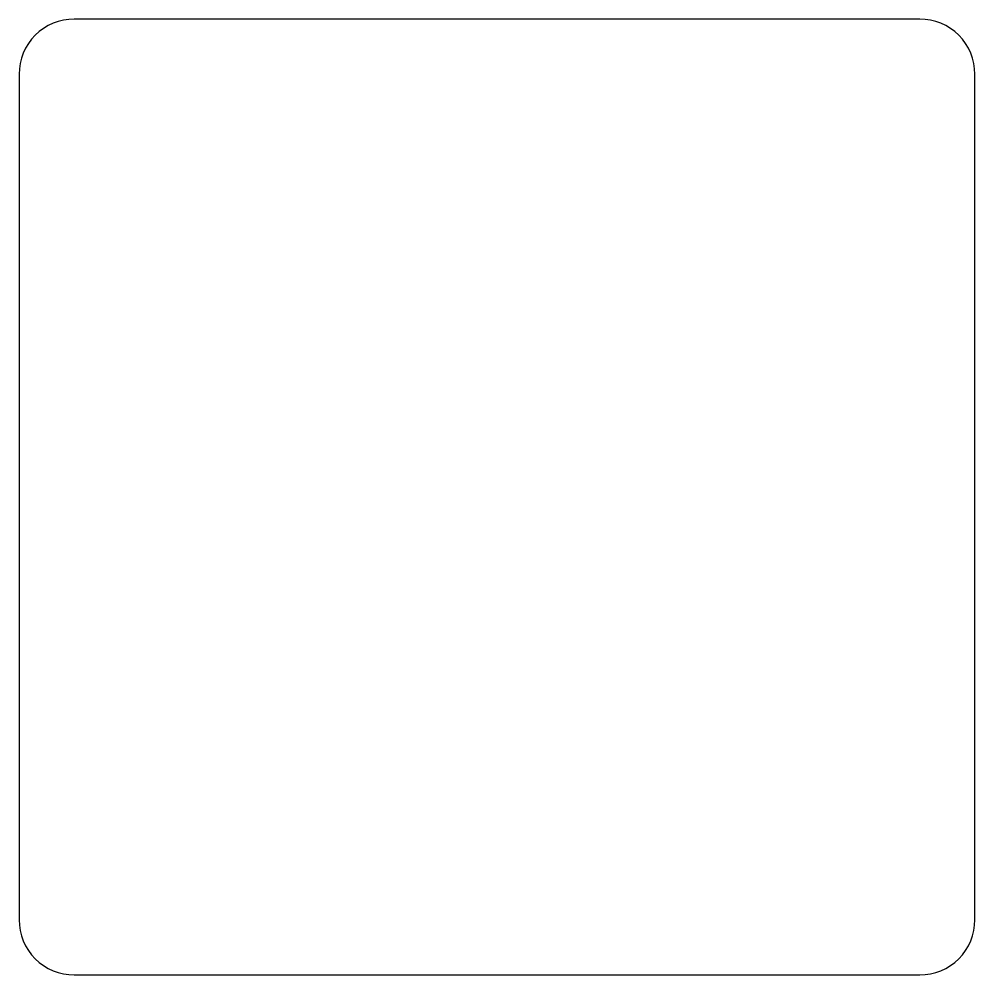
# Model space of a CAD drawing. Header units: millimetres. Extents: x 0 to 139, y 0 to 139.
import ezdxf

# ---------------------------------------------------------------- set-up
doc = ezdxf.new("R2010")
doc.units = ezdxf.units.MM
doc.layers.get('0').update_dxf_attribs({"linetype": 'CONTINUOUS'})

msp = doc.modelspace()

# ---------------------------------------------------------------- linework, layer by layer
msp.add_lwpolyline([(0, 8, 0.414214), (8, 0), (131, 0, 0.414214), (139, 8), (139, 131, 0.414214), (131, 139), (8, 139, 0.414214), (0, 131)], format="xyb", close=True)

doc.saveas('drawing.dxf')
